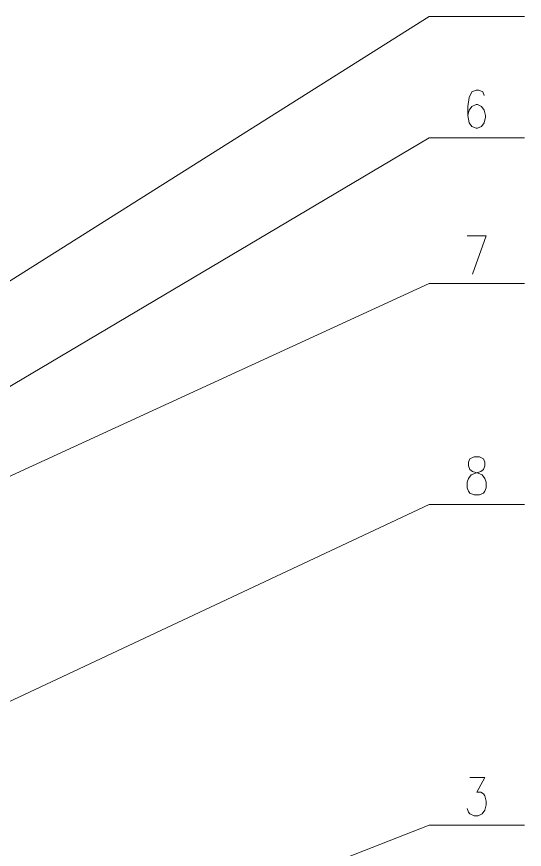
# Model space of a CAD drawing. Header units: millimetres. Extents: x 0 to 414, y 0 to 292.
# Drawn here: x 109.59 to 135.86, y 139.31 to 182.37 of the extents above; entities that cross this region are included whole.
import ezdxf

# ---------------------------------------------------------------- set-up
doc = ezdxf.new("R2010")
doc.units = ezdxf.units.MM

msp = doc.modelspace()

# ---------------------------------------------------------------- linework, layer by layer
at = {"color": 0, "lineweight": 0}
for points in [[(130.933472, 182.368472), (95.518111, 160.058806)], [(135.85825, 182.368472), (130.933472, 182.368472)], [(133.780389, 178.290361), (133.709833, 178.477333), (133.501694, 178.572583), (133.360583, 178.572583), (133.148917, 178.477333), (133.007806, 178.195111), (132.93725, 177.725917), (132.93725, 177.26025), (133.007806, 176.882778), (133.148917, 176.695806), (133.360583, 176.600556), (133.431139, 176.600556), (133.642806, 176.695806), (133.780389, 176.882778), (133.850944, 177.165), (133.850944, 177.26025), (133.780389, 177.538944), (133.642806, 177.725917), (133.431139, 177.821167), (133.360583, 177.821167), (133.148917, 177.725917), (133.007806, 177.538944), (132.93725, 177.26025)], [(130.933472, 176.110194), (97.151472, 156.093583)], [(135.85825, 176.110194), (130.933472, 176.110194)], [(132.901972, 171.026667), (133.886222, 171.026667), (133.184194, 169.058167)], [(130.933472, 168.564278), (93.292083, 151.285222)], [(135.85825, 168.564278), (130.933472, 168.564278)], [(130.933472, 157.144861), (98.936528, 142.134167)], [(135.85825, 157.144861), (130.933472, 157.144861)], [(133.043083, 143.023167), (133.815667, 143.023167), (133.395861, 142.27175), (133.607528, 142.27175), (133.745111, 142.1765), (133.815667, 142.084778), (133.886222, 141.802556), (133.886222, 141.615583), (133.815667, 141.333361), (133.674556, 141.146389), (133.466417, 141.051139), (133.25475, 141.051139), (133.043083, 141.146389), (132.972528, 141.241639), (132.901972, 141.428611)], [(130.933472, 140.560778), (92.586528, 125.546556)], [(135.85825, 140.560778), (130.933472, 140.560778)]]:
    msp.add_lwpolyline(points, dxfattribs=at)
msp.add_lwpolyline([(133.25475, 159.60725), (133.043083, 159.512), (132.972528, 159.325028), (132.972528, 159.138056), (133.043083, 158.951083), (133.184194, 158.855833), (133.466417, 158.764111), (133.674556, 158.668861), (133.815667, 158.481889), (133.886222, 158.294917), (133.886222, 158.012694), (133.815667, 157.825722), (133.745111, 157.730472), (133.536972, 157.63875), (133.25475, 157.63875), (133.043083, 157.730472), (132.972528, 157.825722), (132.901972, 158.012694), (132.901972, 158.294917), (132.972528, 158.481889), (133.113639, 158.668861), (133.325306, 158.764111), (133.607528, 158.855833), (133.745111, 158.951083), (133.815667, 159.138056), (133.815667, 159.325028), (133.745111, 159.512), (133.536972, 159.60725)], close=True, dxfattribs=at)

doc.saveas('drawing.dxf')
